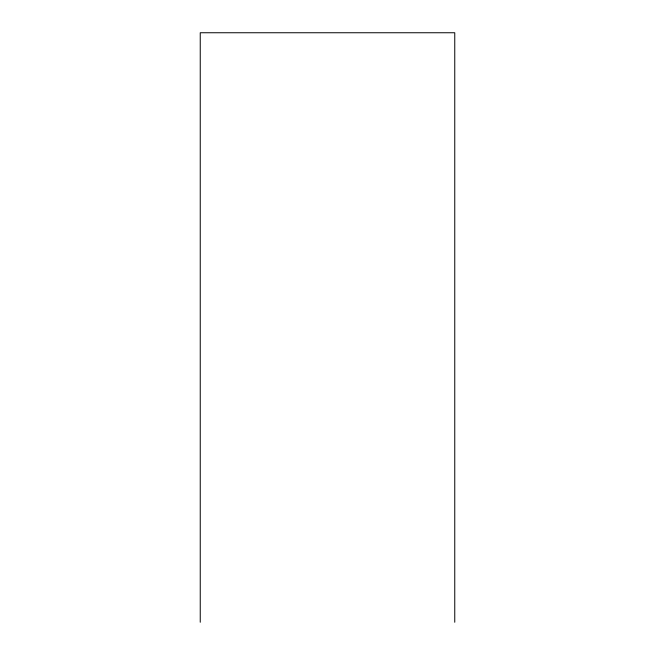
<?xml version="1.0" encoding="UTF-8"?>
<svg xmlns="http://www.w3.org/2000/svg" width="655" height="655" viewBox="0 0 655 655"><rect width="100%" height="100%" fill="white"/><g stroke="black" fill="none" stroke-linecap="round" stroke-linejoin="round"><path stroke-width="0.98" d="M454.758 622.25L454.758 32.75L200.242 32.75L200.242 622.25"/></g></svg>
